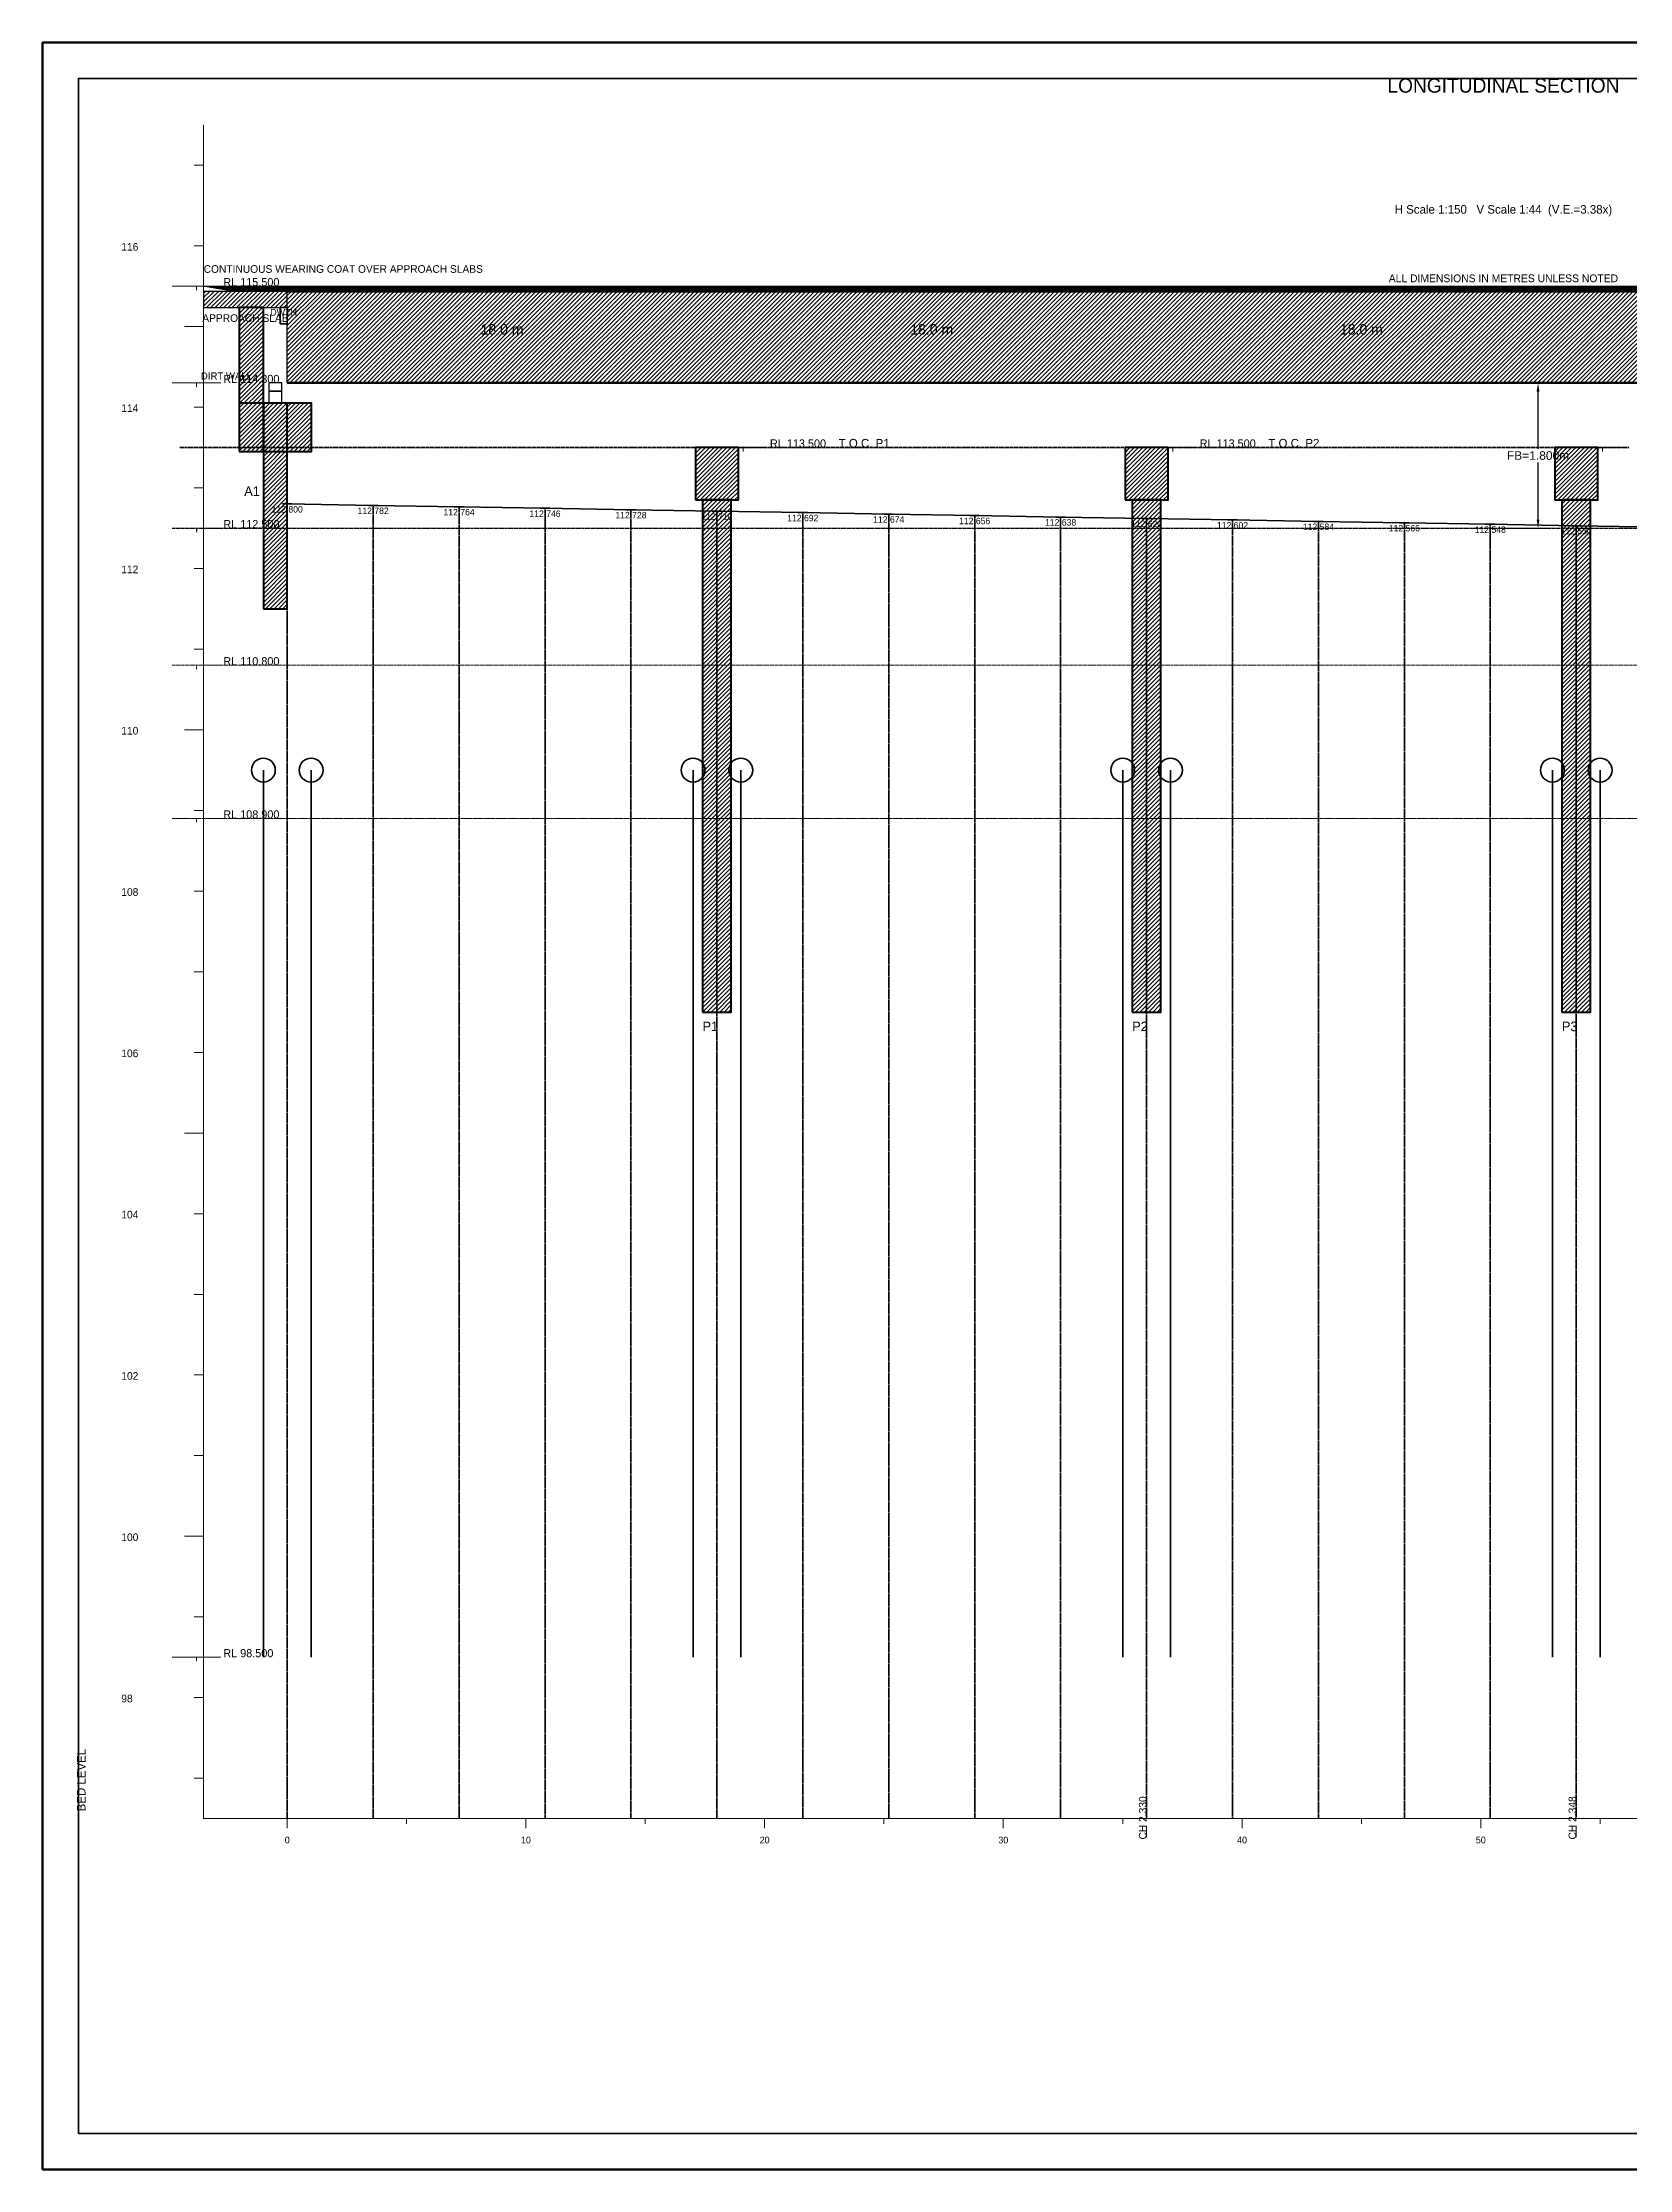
# Model space of a CAD drawing. Header units: metres. Extents: x 0 to 841, y 0 to 594.
# Drawn here: x 0 to 443, y 0 to 594 of the extents above; entities that cross this region are included whole.
import ezdxf
from ezdxf.enums import TextEntityAlignment as Align

# ---------------------------------------------------------------- set-up
doc = ezdxf.new("R2010")
doc.units = ezdxf.units.M
doc.linetypes.add('DASHED', pattern=[0.5, 0.375, -0.125])
doc.linetypes.add('DASHED2', pattern=[0.25, 0.1875, -0.0625])
for name, color, linetype, lineweight in [('ABUT-PROF', 4, 'Continuous', 50), ('BORDER-INNER', 7, 'Continuous', 35), ('BORDER-OUTER', 7, 'Continuous', 70), ('CIVIL-CHAINAGE', 7, 'Continuous', 18), ('CIVIL-GROUND', 3, 'Continuous', 35), ('CIVIL-HFL', 5, 'DASHED', 25), ('CIVIL-LWL', 4, 'DASHED', 18), ('CIVIL-ROAD', 7, 'Continuous', 25), ('CIVIL-SCOUR', 1, 'DASHED2', 18), ('DIM-CHAINAGE', 3, 'Continuous', 18), ('DIM-LEVEL', 3, 'Continuous', 18), ('DIM-LINEAR', 3, 'Continuous', 18), ('FOUND-PILE', 4, 'Continuous', 35), ('STRUC-HATCHING', 8, 'Continuous', 18), ('STRUC-SECTION', 2, 'Continuous', 35), ('SUB-ABUT', 3, 'Continuous', 35), ('SUB-BEARING', 5, 'Continuous', 25), ('SUB-DIRT-WALL', 3, 'Continuous', 35), ('SUB-PIER', 2, 'Continuous', 35), ('SUPER-DECK', 2, 'Continuous', 50), ('SUPER-WEARING', 8, 'Continuous', 25), ('TEXT-GENERAL', 7, 'Continuous', 18), ('TEXT-HEADER', 7, 'Continuous', 25), ('TEXT-LEVEL', 5, 'Continuous', 18), ('TEXT-SPEC', 7, 'Continuous', 13)]:
    doc.layers.add(name, color=color, linetype=linetype, lineweight=lineweight)
doc.styles.add('BRIDGE_STD', font='Arial.ttf')
doc.dimstyles.new('pmb100', dxfattribs={"dimtxt": 2.5, "dimasz": 0.9375, "dimexe": 2.5, "dimexo": 2.5, "dimtad": 0, "dimtih": 1, "dimdec": 0, "dimtxsty": 'BRIDGE_STD', "dimcen": 2.5, "dimazin": 3, "dimtfac": 1, "dimtmove": 0, "dimatfit": 3})

msp = doc.modelspace()

# ---------------------------------------------------------------- hatches: boundary and pattern name
at = {"layer": 'STRUC-HATCHING'}
h = msp.add_hatch(dxfattribs=at)
h.set_pattern_fill('ANSI31', scale=0.266667)
h.paths.add_polyline_path([(45, 519.98), (68.33, 519.98), (68.33, 524.49), (45, 524.49)])
h = msp.add_hatch(dxfattribs=at)
h.set_pattern_fill('ANSI31', scale=0.2666667)
h.paths.add_polyline_path([(68.33, 498.92), (548.33, 498.92), (548.33, 524.49), (68.33, 524.49)])
h = msp.add_hatch(dxfattribs=at)
h.set_pattern_fill('ANSI31', scale=0.266667)
h.paths.add_polyline_path([(54.91, 479.78), (61.67, 479.78), (61.67, 519.98), (54.91, 519.98)])
h = msp.add_hatch(dxfattribs=at)
h.set_pattern_fill('ANSI31', scale=0.266667)
h.paths.add_polyline_path([(54.91, 479.78), (75.09, 479.78), (75.09, 493.29), (54.91, 493.29)])
h = msp.add_hatch(dxfattribs=at)
h.set_pattern_fill('ANSI31', scale=0.266667)
h.paths.add_polyline_path([(61.67, 435.86), (68.33, 435.86), (68.33, 493.29), (61.67, 493.29)])
h = msp.add_hatch(dxfattribs=at)
h.set_pattern_fill('ANSI31', scale=0.266667)
h.paths.add_polyline_path([(182.33, 466.26), (194.33, 466.26), (194.33, 480.9), (182.33, 480.9)])
h = msp.add_hatch(dxfattribs=at)
h.set_pattern_fill('ANSI31', scale=0.266667)
h.paths.add_polyline_path([(302.33, 466.26), (314.33, 466.26), (314.33, 480.9), (302.33, 480.9)])
h = msp.add_hatch(dxfattribs=at)
h.set_pattern_fill('ANSI31', scale=0.266667)
h.paths.add_polyline_path([(422.33, 466.26), (434.33, 466.26), (434.33, 480.9), (422.33, 480.9)])
h = msp.add_hatch(dxfattribs=at)
h.set_pattern_fill('ANSI31', scale=0.266667)
h.paths.add_polyline_path([(184.33, 323.24), (192.33, 323.24), (192.33, 466.26), (184.33, 466.26)])
h = msp.add_hatch(dxfattribs=at)
h.set_pattern_fill('ANSI31', scale=0.266667)
h.paths.add_polyline_path([(304.33, 323.24), (312.33, 323.24), (312.33, 466.26), (304.33, 466.26)])
h = msp.add_hatch(dxfattribs=at)
h.set_pattern_fill('ANSI31', scale=0.266667)
h.paths.add_polyline_path([(424.33, 323.24), (432.33, 323.24), (432.33, 466.26), (424.33, 466.26)])
at = {"layer": 'SUPER-WEARING'}
h = msp.add_hatch(dxfattribs=at)
h.set_pattern_fill('SOLID')
h.paths.add_polyline_path([(45, 525.95), (571.67, 525.95), (563, 524.49), (53.67, 524.49)])

# ---------------------------------------------------------------- linework, layer by layer
at = {"layer": 'ABUT-PROF', "lineweight": 35}
msp.add_lwpolyline([(66.33, 515.48), (68.33, 515.48), (68.33, 519.98), (66.33, 519.98), (66.33, 515.48)], dxfattribs=at)
at = {"layer": 'BORDER-INNER'}
msp.add_lwpolyline([(10, 10), (831, 10), (831, 584), (10, 584), (10, 10)], dxfattribs=at)
at = {"layer": 'BORDER-OUTER'}
msp.add_lwpolyline([(0, 0), (841, 0), (841, 594), (0, 594), (0, 0)], dxfattribs=at)
at = {"layer": 'CIVIL-CHAINAGE'}
for p, q in [((45, 98), (548.33, 98)), ((68.33, 98), (68.33, 95.33)), ((101.67, 98), (101.67, 96.53)), ((135, 98), (135, 95.33)), ((168.33, 98), (168.33, 96.53)), ((201.67, 98), (201.67, 95.33)), ((235, 98), (235, 96.53)), ((268.33, 98), (268.33, 95.33)), ((301.67, 98), (301.67, 96.53)), ((308.33, 96), (308.33, 92.8)), ((335, 98), (335, 95.33)), ((368.33, 98), (368.33, 96.53)), ((401.67, 98), (401.67, 95.33)), ((428.33, 96), (428.33, 92.8)), ((435, 98), (435, 96.53))]:
    msp.add_line(p, q, dxfattribs=at)
at = {"layer": 'CIVIL-GROUND', "color": 3}
for p, q in [((67, 465.14), (69.67, 465.14)), ((91, 464.73), (93.67, 464.73)), ((115, 464.33), (117.67, 464.33)), ((139, 463.92), (141.67, 463.92)), ((163, 463.52), (165.67, 463.52)), ((187, 463.11), (189.67, 463.11)), ((211, 462.71), (213.67, 462.71)), ((235, 462.3), (237.67, 462.3)), ((259, 461.89), (261.67, 461.89)), ((283, 461.49), (285.67, 461.49)), ((307, 461.08), (309.67, 461.08)), ((331, 460.68), (333.67, 460.68)), ((355, 460.27), (357.67, 460.27)), ((379, 459.87), (381.67, 459.87)), ((403, 459.46), (405.67, 459.46)), ((427, 459.06), (429.67, 459.06))]:
    msp.add_line(p, q, dxfattribs=at)
at = {"layer": 'CIVIL-GROUND', "color": 8, "linetype": 'DASHED2'}
for p, q in [((68.33, 465.14), (68.33, 98)), ((92.33, 464.73), (92.33, 98)), ((116.33, 464.33), (116.33, 98)), ((140.33, 463.92), (140.33, 98)), ((164.33, 463.52), (164.33, 98)), ((188.33, 463.11), (188.33, 98)), ((212.33, 462.71), (212.33, 98)), ((236.33, 462.3), (236.33, 98)), ((260.33, 461.89), (260.33, 98)), ((284.33, 461.49), (284.33, 98)), ((308.33, 461.08), (308.33, 98)), ((332.33, 460.68), (332.33, 98)), ((356.33, 460.27), (356.33, 98)), ((380.33, 459.87), (380.33, 98)), ((404.33, 459.46), (404.33, 98)), ((428.33, 459.06), (428.33, 98))]:
    msp.add_line(p, q, dxfattribs=at)
at = {"layer": 'CIVIL-GROUND', "color": 3}
msp.add_lwpolyline([(68.33, 465.14), (92.33, 464.73), (116.33, 464.33), (140.33, 463.92), (164.33, 463.52), (188.33, 463.11), (212.33, 462.71), (236.33, 462.3), (260.33, 461.89), (284.33, 461.49), (308.33, 461.08), (332.33, 460.68), (356.33, 460.27), (380.33, 459.87), (404.33, 459.46), (428.33, 459.06), (452.33, 458.65), (476.33, 458.25), (500.33, 457.84), (524.33, 457.43), (548.33, 457.03)], dxfattribs=at)
at = {"layer": 'CIVIL-HFL'}
for p, q in [((36.2, 458.38), (49.8, 458.38)), ((43, 458.38), (43, 457.25))]:
    msp.add_line(p, q, dxfattribs=at)
at = {"layer": 'CIVIL-HFL', "color": 5}
msp.add_line((45, 458.38), (548.33, 458.38), dxfattribs=at)
at = {"layer": 'CIVIL-LWL'}
for p, q in [((36.2, 420.09), (49.8, 420.09)), ((43, 420.09), (43, 418.96))]:
    msp.add_line(p, q, dxfattribs=at)
at = {"layer": 'CIVIL-LWL', "color": 4}
msp.add_line((45, 420.09), (548.33, 420.09), dxfattribs=at)
at = {"layer": 'CIVIL-ROAD', "lineweight": 25}
msp.add_lwpolyline([(45, 519.98), (68.33, 519.98), (68.33, 524.49), (45, 524.49), (45, 519.98)], dxfattribs=at)
at = {"layer": 'CIVIL-SCOUR'}
for p, q in [((36.2, 377.3), (49.8, 377.3)), ((43, 377.3), (43, 376.16))]:
    msp.add_line(p, q, dxfattribs=at)
at = {"layer": 'CIVIL-SCOUR', "color": 1}
msp.add_line((45, 377.3), (548.33, 377.3), dxfattribs=at)
at = {"layer": 'DIM-LEVEL'}
for p, q in [((45, 98), (45, 571)), ((42.33, 559.74), (45, 559.74)), ((42.33, 537.21), (45, 537.21)), ((36.2, 525.95), (49.8, 525.95)), ((43, 525.95), (43, 524.82)), ((39.67, 514.69), (45, 514.69)), ((36.2, 498.92), (49.8, 498.92)), ((43, 498.92), (43, 497.79)), ((42.33, 492.17), (45, 492.17)), ((188.87, 480.9), (202.47, 480.9)), ((195.67, 480.9), (195.67, 479.77)), ((308.87, 480.9), (322.47, 480.9)), ((315.67, 480.9), (315.67, 479.77)), ((428.87, 480.9), (442.47, 480.9)), ((435.67, 480.9), (435.67, 479.77)), ((42.33, 469.64), (45, 469.64)), ((42.33, 447.12), (45, 447.12)), ((42.33, 424.6), (45, 424.6)), ((39.67, 402.07), (45, 402.07)), ((42.33, 379.55), (45, 379.55)), ((42.33, 357.02), (45, 357.02)), ((42.33, 334.5), (45, 334.5)), ((42.33, 311.98), (45, 311.98)), ((39.67, 289.45), (45, 289.45)), ((42.33, 266.93), (45, 266.93)), ((42.33, 244.4), (45, 244.4)), ((42.33, 221.88), (45, 221.88)), ((42.33, 199.36), (45, 199.36)), ((39.67, 176.83), (45, 176.83)), ((42.33, 154.31), (45, 154.31)), ((36.2, 143.05), (49.8, 143.05)), ((43, 143.05), (43, 141.91)), ((42.33, 131.79), (45, 131.79)), ((42.33, 109.26), (45, 109.26))]:
    msp.add_line(p, q, dxfattribs=at)
at = {"layer": 'FOUND-PILE', "lineweight": 35}
for p, q in [((61.67, 390.81), (61.67, 143.05)), ((75, 390.81), (75, 143.05)), ((181.67, 390.81), (181.67, 143.05)), ((195, 390.81), (195, 143.05)), ((301.67, 390.81), (301.67, 143.05)), ((315, 390.81), (315, 143.05)), ((421.67, 390.81), (421.67, 143.05)), ((435, 390.81), (435, 143.05))]:
    msp.add_line(p, q, dxfattribs=at)
at = {"layer": 'FOUND-PILE'}
for centre in [(61.67, 390.81), (75, 390.81), (181.67, 390.81), (195, 390.81), (301.67, 390.81), (315, 390.81), (421.67, 390.81), (435, 390.81)]:
    msp.add_circle(centre, 3.33, dxfattribs=at)
at = {"layer": 'STRUC-SECTION', "color": 8, "linetype": 'DASHED'}
for p in [(203, 480.9), (323, 480.9), (443, 480.9)]:
    msp.add_line(p, (38.33, 480.9), dxfattribs=at)
at = {"layer": 'SUB-ABUT', "lineweight": 40}
for points in [[(54.91, 479.78), (75.09, 479.78), (75.09, 493.29), (54.91, 493.29), (54.91, 479.78)], [(61.67, 435.86), (68.33, 435.86), (68.33, 493.29), (61.67, 493.29), (61.67, 435.86)]]:
    msp.add_lwpolyline(points, dxfattribs=at)
at = {"layer": 'SUB-ABUT', "lineweight": 30}
msp.add_lwpolyline([(63.17, 493.29), (66.83, 493.29), (66.83, 496.67), (63.17, 496.67), (63.17, 493.29)], dxfattribs=at)
at = {"layer": 'SUB-BEARING', "lineweight": 30}
msp.add_lwpolyline([(63.17, 496.67), (66.83, 496.67), (66.83, 498.92), (63.17, 498.92), (63.17, 496.67)], dxfattribs=at)
at = {"layer": 'SUB-DIRT-WALL', "lineweight": 40}
msp.add_lwpolyline([(54.91, 479.78), (61.67, 479.78), (61.67, 519.98), (54.91, 519.98), (54.91, 479.78)], dxfattribs=at)
at = {"layer": 'SUB-PIER', "lineweight": 40}
for points in [[(182.33, 466.26), (194.33, 466.26), (194.33, 480.9), (182.33, 480.9), (182.33, 466.26)], [(302.33, 466.26), (314.33, 466.26), (314.33, 480.9), (302.33, 480.9), (302.33, 466.26)], [(422.33, 466.26), (434.33, 466.26), (434.33, 480.9), (422.33, 480.9), (422.33, 466.26)], [(184.33, 323.24), (192.33, 323.24), (192.33, 466.26), (184.33, 466.26), (184.33, 323.24)], [(304.33, 323.24), (312.33, 323.24), (312.33, 466.26), (304.33, 466.26), (304.33, 323.24)], [(424.33, 323.24), (432.33, 323.24), (432.33, 466.26), (424.33, 466.26), (424.33, 323.24)]]:
    msp.add_lwpolyline(points, dxfattribs=at)
at = {"layer": 'SUPER-DECK'}
for p, q in [((68.33, 524.49), (548.33, 524.49)), ((68.33, 498.92), (548.33, 498.92))]:
    msp.add_line(p, q, dxfattribs=at)
at = {"layer": 'SUPER-DECK', "lineweight": 25}
msp.add_line((68.33, 498.92), (68.33, 524.49), dxfattribs=at)
at = {"layer": 'SUPER-WEARING', "lineweight": 25}
msp.add_lwpolyline([(45, 525.95), (571.67, 525.95), (563, 524.49), (53.67, 524.49), (45, 525.95)], dxfattribs=at)

# ---------------------------------------------------------------- texts
at = {"layer": 'DIM-CHAINAGE'}
for s, p in [('CH 2.330', (308.33, 92.16)), ('CH 2.348', (428.33, 92.16))]:
    msp.add_text(s, height=2.133, rotation=90, dxfattribs=at).set_placement(p)
at = {"layer": 'TEXT-GENERAL'}
for p in [(128.33, 512.44), (248.33, 512.44), (368.33, 512.44)]:
    msp.add_text('18.0 m', height=2.933, dxfattribs=at).set_placement(p, align=Align.CENTER)
for s, p in [('A1', (56.33, 467.39)), ('P1', (184.33, 317.9)), ('P2', (304.33, 317.9)), ('P3', (424.33, 317.9))]:
    msp.add_text(s, height=2.667, dxfattribs=at).set_placement(p)
at = {"layer": 'TEXT-HEADER'}
msp.add_text('LONGITUDINAL SECTION', height=4, dxfattribs=at).set_placement((408, 580), align=Align.CENTER)
for s, p in [('T.O.C. P1', (222.33, 480.9)), ('T.O.C. P2', (342.33, 480.9))]:
    msp.add_text(s, height=2.4, dxfattribs=at).set_placement(p)
at = {"layer": 'TEXT-LEVEL'}
for s, height, p in [('116', 2.133, (22, 535.88)), ('RL 115.500', 2.267, (50.48, 525.95)), ('RL 114.300', 2.267, (50.48, 498.92)), ('114', 2.133, (22, 490.83)), ('RL 113.500', 2.267, (203.15, 480.9)), ('RL 113.500', 2.267, (323.15, 480.9)), ('RL 112.500', 2.267, (50.48, 458.38)), ('112', 2.133, (22, 445.79)), ('RL 110.800', 2.267, (50.48, 420.09)), ('110', 2.133, (22, 400.74)), ('RL 108.900', 2.267, (50.48, 377.3)), ('108', 2.133, (22, 355.69)), ('106', 2.133, (22, 310.64)), ('104', 2.133, (22, 265.6)), ('102', 2.133, (22, 220.55)), ('100', 2.133, (22, 175.5)), ('RL 98.500', 2.267, (50.48, 143.05)), ('98', 2.133, (22, 130.45))]:
    msp.add_text(s, height=height, dxfattribs=at).set_placement(p)
at = {"layer": 'TEXT-LEVEL', "color": 8}
for s, p in [('112.800', (68.33, 462.74)), ('112.782', (92.33, 462.33)), ('112.764', (116.33, 461.93)), ('112.746', (140.33, 461.52)), ('112.728', (164.33, 461.12)), ('112.710', (188.33, 460.71)), ('112.692', (212.33, 460.31)), ('112.674', (236.33, 459.9)), ('112.656', (260.33, 459.49)), ('112.638', (284.33, 459.09)), ('112.620', (308.33, 458.68)), ('112.602', (332.33, 458.28)), ('112.584', (356.33, 457.87)), ('112.566', (380.33, 457.47)), ('112.548', (404.33, 457.06)), ('112.530', (428.33, 456.66))]:
    msp.add_text(s, height=1.8, dxfattribs=at).set_placement(p, align=Align.CENTER)
at = {"layer": 'TEXT-LEVEL'}
msp.add_text('BED LEVEL', height=2.4, rotation=90, dxfattribs=at).set_placement((12, 100))
for s, height, p in [('0', 1.87, (68.33, 91.07)), ('10', 1.867, (135, 91.07)), ('20', 1.867, (201.67, 91.07)), ('30', 1.867, (268.33, 91.07)), ('40', 1.867, (335, 91.07)), ('50', 1.867, (401.67, 91.07))]:
    msp.add_text(s, height=height, dxfattribs=at).set_placement(p, align=Align.CENTER)
at = {"layer": 'TEXT-SPEC'}
for s, height, p in [('H Scale 1:150   V Scale 1:44  (V.E.=3.38x)', 2.4, (408, 546.21)), ('APPROACH SLAB', 2.1333, (56.67, 515.98))]:
    msp.add_text(s, height=height, dxfattribs=at).set_placement(p, align=Align.CENTER)
at = {"layer": 'TEXT-SPEC', "color": 8}
msp.add_text('CONTINUOUS WEARING COAT OVER APPROACH SLABS', height=2.1333, dxfattribs=at).set_placement((45, 529.69))
msp.add_text('ALL DIMENSIONS IN METRES UNLESS NOTED', height=2.16, dxfattribs=at).set_placement((408, 527.07), align=Align.CENTER)
at = {"layer": 'TEXT-SPEC', "color": 4}
msp.add_text('DWTH', height=1.867, dxfattribs=at).set_placement((67.33, 517.73), align=Align.CENTER)
at = {"layer": 'TEXT-SPEC'}
msp.add_text('DIRT WALL', height=2, dxfattribs=at).set_placement((44.24, 499.88))

# ---------------------------------------------------------------- dimensions: what is measured, and where the dimension line sits
at = {"layer": 'DIM-LINEAR'}
msp.add_linear_dim(base=(417.67, 458.38), p1=(404.33, 458.38), p2=(404.33, 498.92), angle=90, text='FB=1.800m', dimstyle='pmb100', override={"dimtxt": 2.4, "dimasz": 2.4, "dimgap": 0.96, "dimclrt": 3}, dxfattribs=at).render()

doc.saveas('drawing.dxf')
